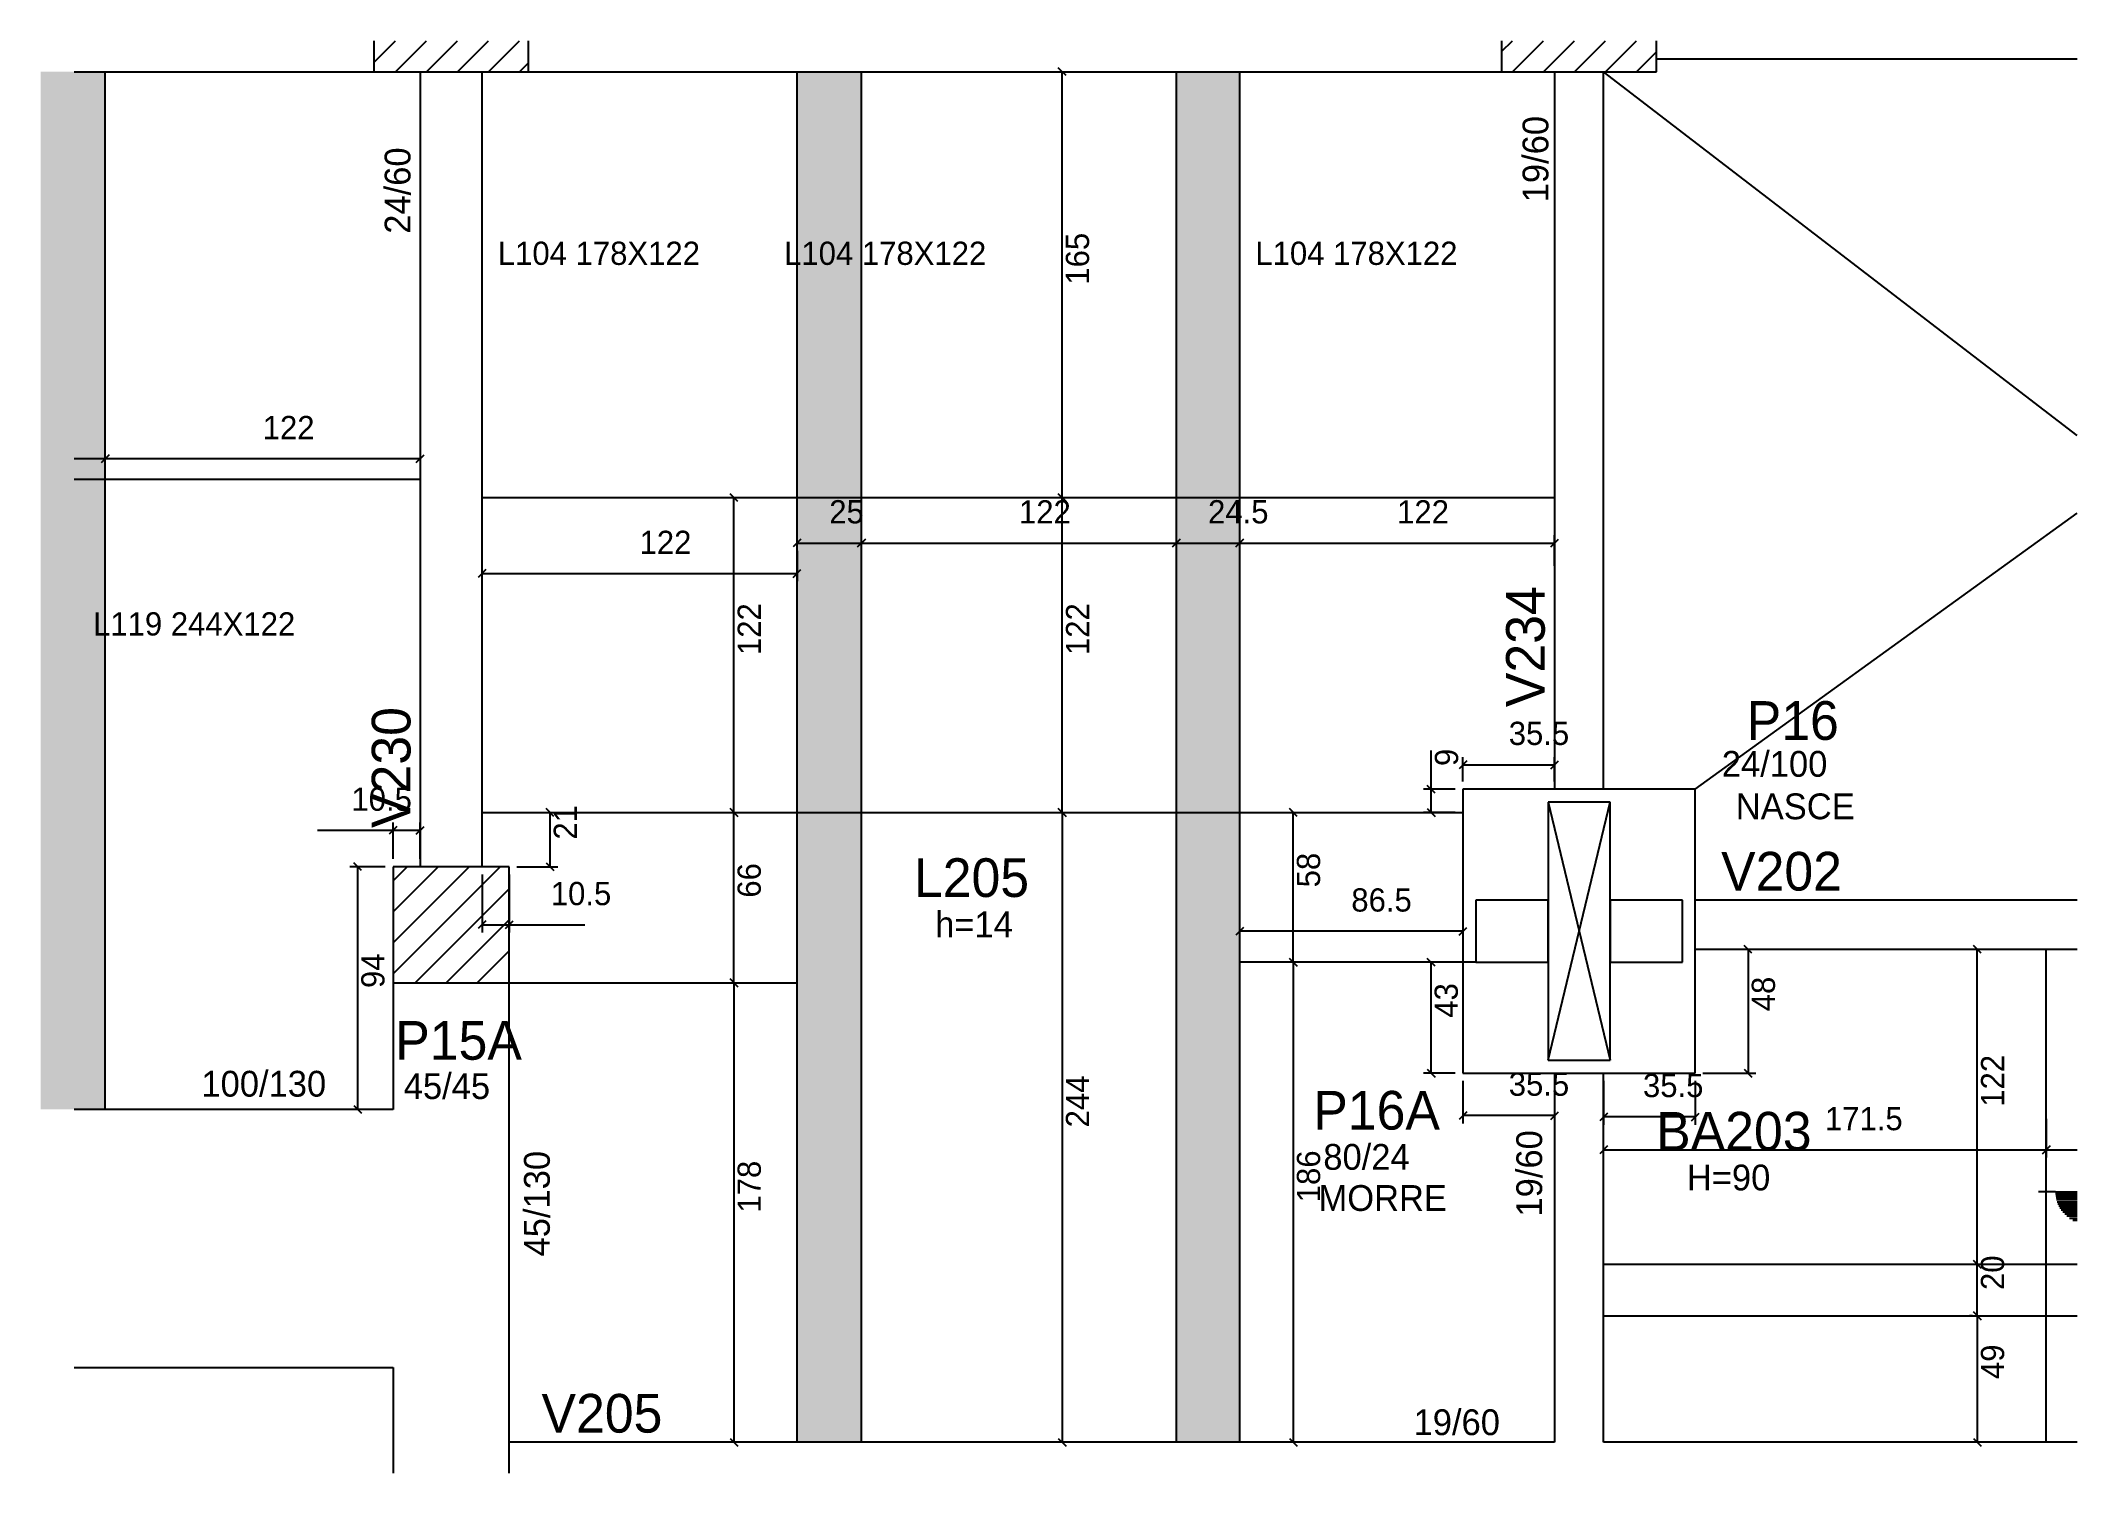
# Model space of a CAD drawing. Header units: metres. Extents: x 4773 to 5562, y 2338 to 2893.
import ezdxf

# ---------------------------------------------------------------- set-up
doc = ezdxf.new("R2010")
doc.units = ezdxf.units.M
for name, color, linetype in [('1', 7, 'Continuous'), ('3', 7, 'Continuous'), ('4', 7, 'Continuous'), ('7', 7, 'Continuous'), ('AUX00', 7, 'Continuous'), ('Hachura', 7, 'Continuous'), ('Painéis', 7, 'Continuous')]:
    doc.layers.add(name, color=color, linetype=linetype)

msp = doc.modelspace()

# ---------------------------------------------------------------- hatches: boundary and pattern name
at = {"layer": 'Hachura'}
h = msp.add_hatch(color=7, dxfattribs=at)
h.dxf.hatch_style = 1
h.paths.add_polyline_path([(4797.86, 2880.58), (4772.86, 2880.58), (4772.86, 2478.58), (4797.86, 2478.58), (4797.86, 2880.58)])
h = msp.add_hatch(color=7, dxfattribs=at)
h.dxf.hatch_style = 1
h.paths.add_polyline_path([(5090.86, 2349.58), (5065.86, 2349.58), (5065.86, 2880.58), (5090.86, 2880.58), (5090.86, 2349.58)])
h = msp.add_hatch(color=7, dxfattribs=at)
h.dxf.hatch_style = 1
h.paths.add_polyline_path([(5237.36, 2349.58), (5212.86, 2349.58), (5212.86, 2880.58), (5237.36, 2880.58), (5237.36, 2349.58)])

# ---------------------------------------------------------------- linework, layer by layer
at = {"layer": '1', "color": 1, "lineweight": 25}
for p, q in [((5561.86, 2739.67), (5378.36, 2880.58)), ((5413.86, 2602.58), (5561.86, 2709.57)), ((5356.86, 2597.58), (5380.86, 2497.58)), ((5356.86, 2497.58), (5380.86, 2597.58))]:
    msp.add_line(p, q, dxfattribs=at)
at = {"layer": '3', "color": 3, "lineweight": 25}
for p, q in [((4901.86, 2884.17), (4910.28, 2892.58)), ((4910.3, 2880.58), (4922.3, 2892.58)), ((4922.32, 2880.58), (4934.32, 2892.58)), ((4934.34, 2880.58), (4946.34, 2892.58)), ((4946.36, 2880.58), (4958.36, 2892.58)), ((5338.86, 2888.42), (5343.03, 2892.58)), ((5343.05, 2880.58), (5355.05, 2892.58)), ((5355.07, 2880.58), (5367.07, 2892.58)), ((5367.09, 2880.58), (5379.09, 2892.58)), ((5379.11, 2880.58), (5391.11, 2892.58)), ((5391.13, 2880.58), (5398.86, 2888.31)), ((4958.38, 2880.58), (4961.86, 2884.06)), ((5398.86, 2885.58), (5561.86, 2885.58)), ((4909.36, 2531.04), (4950.9, 2572.58)), ((4909.36, 2543.06), (4938.88, 2572.58)), ((4909.36, 2555.09), (4926.86, 2572.58)), ((4909.36, 2567.11), (4914.84, 2572.58)), ((4917.92, 2527.58), (4954.36, 2564.02)), ((4929.94, 2527.58), (4954.36, 2552)), ((4941.97, 2527.58), (4954.36, 2539.98)), ((4953.99, 2527.58), (4954.36, 2527.96)), ((5553.44, 2446.64), (5546.81, 2446.64)), ((5553.44, 2446.64), (5561.86, 2446.64)), ((5561.86, 2445.85), (5553.44, 2445.85)), ((5561.86, 2445.05), (5553.55, 2445.05)), ((5561.86, 2444.26), (5553.67, 2444.26)), ((5561.86, 2443.47), (5553.85, 2443.47)), ((5561.86, 2442.68), (5554.09, 2442.68)), ((5561.86, 2441.88), (5554.38, 2441.88)), ((5561.86, 2441.09), (5554.74, 2441.09)), ((5561.86, 2440.3), (5555.17, 2440.3)), ((5561.86, 2439.5), (5555.68, 2439.5)), ((5561.86, 2438.71), (5556.28, 2438.71)), ((5561.86, 2437.92), (5556.99, 2437.92)), ((5561.86, 2437.13), (5557.84, 2437.13)), ((5561.86, 2436.33), (5558.87, 2436.33)), ((5561.86, 2435.54), (5560.2, 2435.54))]:
    msp.add_line(p, q, dxfattribs=at)
for points in [[(4785.86, 2880.58), (4901.86, 2880.58)], [(4919.86, 2880.58), (4919.86, 2572.58)], [(4943.86, 2572.58), (4943.86, 2880.58)], [(4961.86, 2880.58), (5338.86, 2880.58)], [(5359.36, 2880.58), (5359.36, 2602.58)], [(5378.36, 2602.58), (5378.36, 2880.58)], [(5413.86, 2602.58), (5323.86, 2602.58)], [(5323.86, 2602.58), (5323.86, 2492.58)], [(5413.86, 2492.58), (5413.86, 2602.58)], [(5561.86, 2559.58), (5413.86, 2559.58)], [(5413.86, 2540.58), (5561.86, 2540.58)], [(4909.36, 2527.58), (4909.36, 2478.58)], [(4954.36, 2428.58), (4954.36, 2527.58)], [(5323.86, 2492.58), (5413.86, 2492.58)], [(5359.36, 2492.58), (5359.36, 2349.58)], [(5378.36, 2349.58), (5378.36, 2492.58)], [(4909.36, 2478.58), (4785.86, 2478.58)], [(4954.36, 2349.58), (4954.36, 2428.58)], [(4785.86, 2378.58), (4909.36, 2378.58)], [(4909.36, 2378.58), (4909.36, 2340.08)], [(5359.36, 2349.58), (4954.36, 2349.58)], [(4954.36, 2337.58), (4954.36, 2349.58)], [(5561.86, 2349.58), (5378.36, 2349.58)], [(4909.36, 2340.08), (4909.36, 2337.58)]]:
    msp.add_lwpolyline(points, dxfattribs=at)
at = {"layer": '7', "color": 7, "lineweight": 25}
for points in [[(4901.86, 2892.58), (4901.86, 2880.58)], [(4961.86, 2880.58), (4961.86, 2892.58)], [(5338.86, 2892.58), (5338.86, 2880.58)], [(5398.86, 2880.58), (5398.86, 2892.58)], [(4901.86, 2880.58), (4961.86, 2880.58)], [(5338.86, 2880.58), (5398.86, 2880.58)], [(5380.86, 2597.58), (5356.86, 2597.58)], [(5356.86, 2597.58), (5356.86, 2497.58)], [(5380.86, 2497.58), (5380.86, 2597.58)], [(4954.36, 2572.58), (4909.36, 2572.58)], [(4909.36, 2572.58), (4909.36, 2527.58)], [(4954.36, 2527.58), (4954.36, 2572.58)], [(5356.86, 2559.58), (5328.86, 2559.58)], [(5328.86, 2559.58), (5328.86, 2535.58)], [(5356.86, 2535.58), (5356.86, 2559.58)], [(5408.86, 2559.58), (5380.86, 2559.58)], [(5380.86, 2559.58), (5380.86, 2535.58)], [(5408.86, 2535.58), (5408.86, 2559.58)], [(5328.86, 2535.58), (5356.86, 2535.58)], [(5380.86, 2535.58), (5408.86, 2535.58)], [(4909.36, 2527.58), (4954.36, 2527.58)], [(5356.86, 2497.58), (5380.86, 2497.58)]]:
    msp.add_lwpolyline(points, dxfattribs=at)
at = {"layer": 'Painéis', "color": 200, "lineweight": 25}
for p, q in [((4797.86, 2478.58), (4797.86, 2880.58)), ((5065.86, 2349.58), (5065.86, 2880.58)), ((5090.86, 2349.58), (5090.86, 2880.58)), ((5212.86, 2349.58), (5212.86, 2880.58)), ((5237.36, 2349.58), (5237.36, 2880.58)), ((4919.86, 2722.58), (4785.86, 2722.58)), ((4943.86, 2715.58), (5359.36, 2715.58)), ((4943.86, 2593.58), (5323.86, 2593.58)), ((5549.86, 2349.58), (5549.86, 2540.58)), ((5328.86, 2535.58), (5237.36, 2535.58)), ((4954.36, 2527.58), (5065.86, 2527.58)), ((5378.36, 2418.58), (5561.86, 2418.58)), ((5378.36, 2398.58), (5561.86, 2398.58))]:
    msp.add_line(p, q, dxfattribs=at)
at = {"layer": 'Painéis', "color": 0, "lineweight": 25}
for p, q in [((5170.1, 2879.08), (5167.1, 2882.08)), ((4796.36, 2729.17), (4799.36, 2732.17)), ((4799.36, 2732.17), (4796.36, 2729.17)), ((4918.36, 2729.17), (4921.36, 2732.17)), ((5042.92, 2714.08), (5039.92, 2717.08)), ((5170.1, 2714.08), (5167.1, 2717.08)), ((5167.1, 2717.08), (5170.1, 2714.08)), ((5067.36, 2699.49), (5064.36, 2696.49)), ((5089.36, 2696.49), (5092.36, 2699.49)), ((5092.36, 2699.49), (5089.36, 2696.49)), ((5211.36, 2696.49), (5214.36, 2699.49)), ((5214.36, 2699.49), (5211.36, 2696.49)), ((5235.86, 2696.49), (5238.86, 2699.49)), ((5238.86, 2699.49), (5235.86, 2696.49)), ((5357.86, 2696.49), (5360.86, 2699.49)), ((4945.36, 2687.68), (4942.36, 2684.68)), ((5064.36, 2684.68), (5067.36, 2687.68)), ((5325.36, 2613.54), (5322.36, 2610.54)), ((5357.86, 2610.54), (5360.86, 2613.54)), ((5313.06, 2601.08), (5310.06, 2604.08)), ((4910.86, 2588.15), (4907.86, 2585.15)), ((4918.36, 2585.15), (4921.36, 2588.15)), ((4971.66, 2592.08), (4968.66, 2595.08)), ((5039.92, 2595.08), (5042.92, 2592.08)), ((5042.92, 2592.08), (5039.92, 2595.08)), ((5167.1, 2595.08), (5170.1, 2592.08)), ((5170.1, 2592.08), (5167.1, 2595.08)), ((5259.63, 2592.08), (5256.63, 2595.08)), ((5310.06, 2595.08), (5313.06, 2592.08)), ((4897.13, 2571.08), (4894.13, 2574.08)), ((4968.66, 2574.08), (4971.66, 2571.08)), ((4945.36, 2551.58), (4942.36, 2548.58)), ((4952.86, 2548.58), (4955.86, 2551.58)), ((5238.86, 2549.08), (5235.86, 2546.08)), ((5322.36, 2546.08), (5325.36, 2549.08)), ((5435.84, 2539.08), (5432.84, 2542.08)), ((5524.61, 2539.08), (5521.61, 2542.08)), ((5259.63, 2534.08), (5256.63, 2537.08)), ((5256.63, 2537.08), (5259.63, 2534.08)), ((5313.06, 2534.08), (5310.06, 2537.08)), ((5042.92, 2526.08), (5039.92, 2529.08)), ((5039.92, 2529.08), (5042.92, 2526.08)), ((5310.06, 2494.08), (5313.06, 2491.08)), ((5432.84, 2494.08), (5435.84, 2491.08)), ((4894.13, 2480.08), (4897.13, 2477.08)), ((5325.36, 2477.64), (5322.36, 2474.64)), ((5357.86, 2474.64), (5360.86, 2477.64)), ((5379.86, 2477.13), (5376.86, 2474.13)), ((5412.36, 2474.13), (5415.36, 2477.13)), ((5379.86, 2464.4), (5376.86, 2461.4)), ((5548.36, 2461.4), (5551.36, 2464.4)), ((5551.36, 2464.4), (5548.36, 2461.4)), ((5524.61, 2417.08), (5521.61, 2420.08)), ((5521.61, 2420.08), (5524.61, 2417.08)), ((5524.61, 2397.08), (5521.61, 2400.08)), ((5521.61, 2400.08), (5524.61, 2397.08)), ((5039.92, 2351.08), (5042.92, 2348.08)), ((5167.1, 2351.08), (5170.1, 2348.08)), ((5256.63, 2351.08), (5259.63, 2348.08)), ((5521.61, 2351.08), (5524.61, 2348.08))]:
    msp.add_line(p, q, dxfattribs=at)
at = {"layer": 'Painéis', "color": 4, "lineweight": 25}
for p, q in [((5168.6, 2715.58), (5168.6, 2880.58)), ((4919.86, 2740.21), (4919.86, 2727.67)), ((4785.86, 2730.67), (4797.86, 2730.67)), ((4797.86, 2730.67), (4919.86, 2730.67)), ((5041.42, 2593.58), (5041.42, 2715.58)), ((5163.98, 2715.58), (5171.6, 2715.58)), ((5168.6, 2593.58), (5168.6, 2715.58)), ((5359.36, 2689.18), (5359.36, 2700.99)), ((5065.86, 2697.99), (5090.86, 2697.99)), ((5065.86, 2694.99), (5065.86, 2683.18)), ((5090.86, 2697.99), (5212.86, 2697.99)), ((5212.86, 2697.99), (5237.36, 2697.99)), ((5237.36, 2697.99), (5359.36, 2697.99)), ((4943.86, 2686.18), (5065.86, 2686.18)), ((5311.56, 2602.58), (5311.56, 2617.58)), ((5323.86, 2605.58), (5323.86, 2615.04)), ((5323.86, 2612.04), (5359.36, 2612.04)), ((5359.36, 2605.58), (5359.36, 2615.04)), ((5320.86, 2602.58), (5308.56, 2602.58)), ((5311.56, 2593.58), (5311.56, 2602.58)), ((4909.36, 2575.58), (4909.36, 2589.65)), ((4919.86, 2575.58), (4919.86, 2589.65)), ((4946.86, 2593.58), (4973.16, 2593.58)), ((4970.16, 2593.58), (4970.16, 2572.58)), ((5041.42, 2527.58), (5041.42, 2593.58)), ((5168.6, 2593.58), (5168.6, 2349.58)), ((5258.13, 2535.58), (5258.13, 2593.58)), ((5320.86, 2593.58), (5308.56, 2593.58)), ((4909.36, 2586.65), (4880.12, 2586.65)), ((4919.86, 2586.65), (4909.36, 2586.65)), ((4906.36, 2572.58), (4892.63, 2572.58)), ((4895.63, 2572.58), (4895.63, 2478.58)), ((4957.36, 2572.58), (4973.16, 2572.58)), ((4943.86, 2569.58), (4943.86, 2547.08)), ((4954.36, 2569.58), (4954.36, 2547.08)), ((4943.86, 2550.08), (4954.36, 2550.08)), ((4954.36, 2550.08), (4983.6, 2550.08)), ((5323.86, 2547.58), (5237.36, 2547.58)), ((5416.86, 2540.58), (5437.34, 2540.58)), ((5434.34, 2540.58), (5434.34, 2492.58)), ((5523.11, 2418.58), (5523.11, 2540.58)), ((5258.13, 2535.58), (5258.13, 2349.58)), ((5320.86, 2535.58), (5308.56, 2535.58)), ((5311.56, 2492.58), (5311.56, 2535.58)), ((5041.42, 2527.58), (5041.42, 2349.58)), ((5320.86, 2492.58), (5308.56, 2492.58)), ((5323.86, 2489.58), (5323.86, 2473.14)), ((5359.36, 2489.58), (5359.36, 2473.14)), ((5378.36, 2489.58), (5378.36, 2472.63)), ((5413.86, 2489.58), (5413.86, 2472.63)), ((5416.86, 2492.58), (5437.34, 2492.58)), ((4906.36, 2478.58), (4892.63, 2478.58)), ((5359.36, 2476.14), (5323.86, 2476.14)), ((5413.86, 2475.63), (5378.36, 2475.63)), ((5549.86, 2474.96), (5549.86, 2459.9)), ((5378.36, 2462.9), (5549.86, 2462.9)), ((5549.86, 2462.9), (5561.86, 2462.9)), ((5523.11, 2398.58), (5523.11, 2418.58)), ((5521.27, 2398.58), (5520.11, 2398.58)), ((5523.11, 2398.58), (5523.11, 2349.58)), ((5521.27, 2349.58), (5520.11, 2349.58))]:
    msp.add_line(p, q, dxfattribs=at)

# ---------------------------------------------------------------- texts
at = {"layer": '3', "color": 3, "lineweight": 25}
for s, p in [('19/60', (5356.96, 2829.98)), ('24/60', (4916.11, 2817.79)), ('19/60', (5354.54, 2437.04)), ('45/130', (4970.09, 2421.58))]:
    msp.add_text(s, height=10, rotation=90, dxfattribs=at).set_placement(p)
for s, p in [('24/100', (5424.14, 2607.42)), ('NASCE', (5429.56, 2590.97)), ('h=14', (5119.37, 2545.23)), ('100/130', (4835.11, 2483.5)), ('45/45', (4913.49, 2482.58)), ('80/24', (5269.76, 2455.16)), ('H=90', (5410.6, 2447.17)), ('MORRE', (5267.89, 2439.23)), ('19/60', (5304.73, 2352.36))]:
    msp.add_text(s, height=10, dxfattribs=at).set_placement(p)
at = {"layer": '4', "color": 4, "lineweight": 25}
for s, p in [('V234', (5355.56, 2634.4)), ('V230', (4916.11, 2587.58))]:
    msp.add_text(s, height=15, rotation=90, dxfattribs=at).set_placement(p)
for s, p in [('P16', (5433.8, 2621.72)), ('L205', (5111.16, 2560.85)), ('V202', (5423.86, 2563.33)), ('P15A', (4910.21, 2497.8)), ('P16A', (5265.88, 2470.72)), ('BA203', (5398.7, 2462.6)), ('V205', (4966.86, 2353.33))]:
    msp.add_text(s, height=15, dxfattribs=at).set_placement(p)
at = {"layer": 'AUX00', "color": 7, "lineweight": 25}
for s, p in [('L104^J178X122', (4949.96, 2805.74)), ('L104^J178X122', (5060.87, 2805.74)), ('L104^J178X122', (5243.43, 2805.74)), ('L119^J244X122', (4793.15, 2662.15))]:
    msp.add_text(s, height=9, dxfattribs=at).set_placement(p)
at = {"layer": 'Painéis', "color": 240, "lineweight": 25}
for s, p in [('165', (5179, 2798.08)), ('122', (5051.87, 2654.58)), ('122', (5179.05, 2654.58)), ('9', (5321.98, 2611.58)), ('21', (4980.61, 2583.08)), ('66', (5051.83, 2560.58)), ('58', (5268.51, 2564.58)), ('94', (4906.04, 2525.58)), ('43', (5321.87, 2514.08)), ('48', (5444.75, 2516.58)), ('122', (5533.56, 2479.58)), ('244', (5179.03, 2471.58)), ('186', (5268.52, 2442.58)), ('178', (5051.84, 2438.58)), ('20', (5533.52, 2408.58)), ('49', (5533.52, 2374.08))]:
    msp.add_text(s, height=9, rotation=90, dxfattribs=at).set_placement(p)
for s, p in [('122', (4858.86, 2738.22)), ('25', (5078.36, 2705.59)), ('122', (5151.86, 2705.55)), ('24.5', (5225.11, 2705.59)), ('122', (5298.36, 2705.55)), ('122', (5004.86, 2693.74)), ('35.5', (5341.61, 2619.74)), ('10.5', (4893.24, 2594.25)), ('10.5', (4970.48, 2557.68)), ('86.5', (5280.61, 2555.2)), ('35.5', (5341.61, 2483.84)), ('35.5', (5393.61, 2483.32)), ('171.5', (5464.11, 2470.49))]:
    msp.add_text(s, height=9, dxfattribs=at).set_placement(p)

doc.saveas('drawing.dxf')
